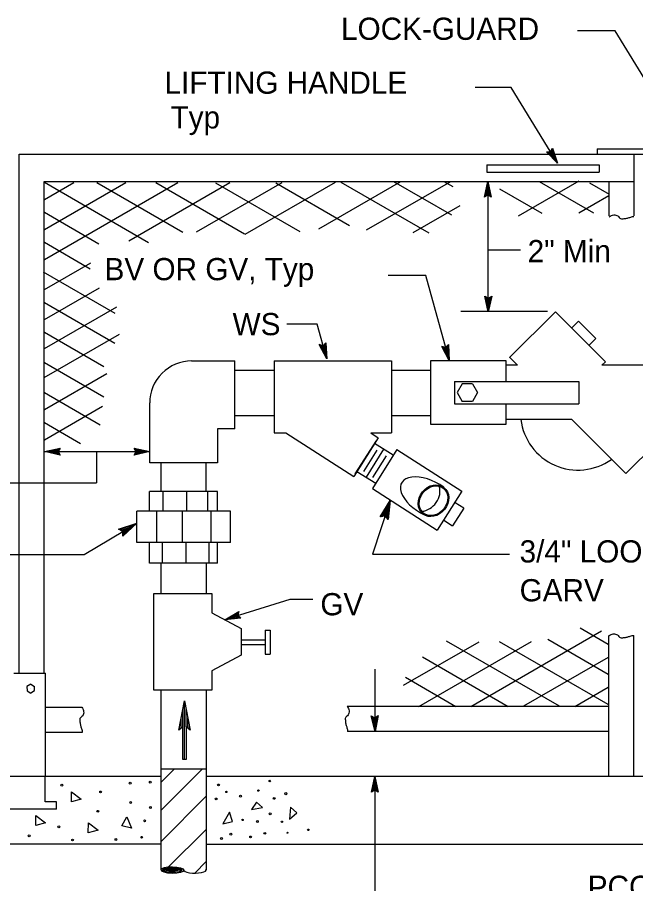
# Model space of a CAD drawing. Extents: x -893 to 867, y -474 to 712.
# Drawn here: x -542.8 to -348, y -171.4 to 101.7 of the extents above; entities that cross this region are included whole.
import ezdxf

# ---------------------------------------------------------------- set-up
doc = ezdxf.new("R2010")
doc.units = 0
for name, color, linetype in [('56 Stage 3 Anno', 7, 'Continuous'), ('57 Undefined', 7, 'Continuous'), ('60 Nongeo Data', 7, 'Continuous')]:
    doc.layers.add(name, color=color, linetype=linetype)

msp = doc.modelspace()

# ---------------------------------------------------------------- linework, layer by layer
at = {"layer": '56 Stage 3 Anno'}
for p, q in [((-374.82, 59.32), (-374.21, 60.44)), ((-373.2, 56.63), (-374.37, 60.15)), ((-374.21, 60.44), (-374.21, 60.44)), ((-374.21, 60.44), (-372.62, 55.66)), ((-376.09, 59.32), (-376.09, 59.32)), ((-372.62, 55.66), (-376.09, 59.32)), ((-376.09, 59.32), (-374.82, 59.32)), ((-375.75, 59.32), (-373.21, 56.64)), ((-373.79, 57.6), (-375.41, 59.32)), ((-375.07, 59.32), (-374.37, 58.58)), ((-374.37, 58.58), (-374.69, 59.55)), ((-374.53, 59.85), (-373.79, 57.6)), ((-372.62, 55.66), (-372.62, 55.66)), ((-395.69, 45.03), (-394.59, 49.95)), ((-394.59, 49.95), (-394.59, 49.95)), ((-394.59, 49.95), (-393.5, 45.03)), ((-394.59, 49.95), (-394.59, 8.96)), ((-394.59, 48.82), (-395.4, 45.21)), ((-395.11, 45.38), (-394.59, 47.69)), ((-394.59, 46.55), (-394.81, 45.55)), ((-394.59, 47.69), (-394.08, 45.38)), ((-394.37, 45.56), (-394.59, 46.55)), ((-393.79, 45.21), (-394.58, 48.81)), ((-394.59, 45.69), (-395.69, 45.03)), ((-395.69, 45.03), (-395.69, 45.03)), ((-393.5, 45.03), (-394.59, 45.69)), ((-393.5, 45.03), (-393.5, 45.03)), ((-394.39, 28.38), (-384.26, 28.38)), ((-395.51, 13.81), (-395.51, 13.81)), ((-394.47, 8.88), (-395.51, 13.81)), ((-395.51, 13.81), (-394.43, 13.14)), ((-393.32, 13.79), (-394.47, 8.88)), ((-394.43, 13.14), (-393.32, 13.79)), ((-393.32, 13.79), (-393.32, 13.79)), ((-395.22, 13.63), (-394.46, 10.02)), ((-394.45, 11.14), (-394.93, 13.45)), ((-394.64, 13.28), (-394.43, 12.28)), ((-394.46, 10.01), (-393.61, 13.62)), ((-393.91, 13.45), (-394.45, 11.14)), ((-394.43, 12.28), (-394.2, 13.28)), ((-375.83, 8.95), (-403.13, 8.95)), ((-394.47, 8.88), (-394.47, 8.88)), ((-447.69, -1.5), (-447.69, -1.5)), ((-445.58, -0.92), (-445.58, -0.92)), ((-409.11, -2.05), (-409.11, -2.05)), ((-407, -1.46), (-407, -1.46)), ((-445.33, -5.95), (-445.33, -5.95)), ((-406.75, -6.5), (-406.75, -6.5)), ((-534.25, -35.24), (-529.33, -34.15)), ((-534.25, -35.24), (-501.11, -35.24)), ((-529.33, -36.34), (-534.25, -35.24)), ((-534.25, -35.24), (-534.25, -35.24)), ((-529.51, -36.05), (-533.12, -35.24)), ((-533.11, -35.24), (-529.52, -34.44)), ((-531.98, -35.24), (-529.67, -34.73)), ((-529.7, -35.75), (-531.98, -35.24)), ((-530.85, -35.24), (-529.86, -35.02)), ((-529.84, -35.47), (-530.85, -35.24)), ((-529.33, -34.15), (-529.99, -35.24)), ((-529.99, -35.24), (-529.33, -36.34)), ((-529.33, -34.15), (-529.33, -34.15)), ((-517.84, -35.24), (-517.84, -45.06)), ((-505.38, -35.24), (-506.03, -34.14)), ((-506.03, -34.14), (-506.03, -34.14)), ((-506.03, -34.14), (-501.11, -35.24)), ((-501.11, -35.24), (-506.03, -36.33)), ((-506.03, -36.33), (-505.38, -35.24)), ((-505.86, -34.43), (-502.24, -35.24)), ((-502.25, -35.24), (-505.84, -36.04)), ((-503.38, -35.24), (-505.69, -35.75)), ((-505.66, -34.73), (-503.38, -35.24)), ((-505.52, -35.01), (-504.51, -35.24)), ((-504.51, -35.24), (-505.5, -35.46)), ((-501.11, -35.24), (-501.11, -35.24)), ((-529.33, -36.34), (-529.33, -36.34)), ((-506.03, -36.33), (-506.03, -36.33)), ((-562.76, -45.06), (-517.84, -45.06)), ((-473.04, -85.68), (-473.04, -85.68)), ((-477.4, -88.21), (-477.4, -88.21)), ((-472.38, -87.77), (-472.38, -87.77)), ((-430.1, -123.37), (-430.1, -103.83)), ((-431.3, -118.52), (-431.3, -118.52)), ((-430.08, -123.41), (-431.3, -118.52)), ((-431.3, -118.52), (-430.2, -119.14)), ((-431.01, -118.68), (-430.11, -122.27)), ((-430.14, -121.14), (-430.71, -118.85)), ((-430.42, -119.02), (-430.17, -120.01)), ((-430.2, -119.14), (-429.12, -118.46)), ((-430.17, -120.01), (-429.97, -119)), ((-429.69, -118.82), (-430.14, -121.14)), ((-430.11, -122.27), (-429.4, -118.64)), ((-429.12, -118.46), (-430.08, -123.41)), ((-429.12, -118.46), (-429.12, -118.46)), ((-430.08, -123.41), (-430.08, -123.41)), ((-431.28, -142.61), (-430.23, -137.68)), ((-430.22, -138.81), (-430.99, -142.44)), ((-430.23, -137.68), (-430.23, -137.68)), ((-430.23, -137.68), (-429.09, -142.59)), ((-429.38, -142.42), (-430.22, -138.82)), ((-430.1, -184.75), (-430.1, -137.69)), ((-430.19, -141.95), (-431.28, -142.61)), ((-430.7, -142.26), (-430.21, -139.95)), ((-430.2, -141.08), (-430.41, -142.08)), ((-430.21, -139.95), (-429.67, -142.25)), ((-429.97, -142.07), (-430.2, -141.08)), ((-429.09, -142.59), (-430.19, -141.95)), ((-431.28, -142.61), (-431.28, -142.61)), ((-429.09, -142.59), (-429.09, -142.59))]:
    msp.add_line(p, q, dxfattribs=at)
for points in [[(-340.63, 74.79), (-354.52, 97.45), (-366.33, 97.45)], [(-372.62, 55.66), (-387.21, 79.53), (-398.62, 79.52)], [(-406.8, -6.33), (-414.17, 20.33), (-425.98, 20.33)], [(-445.33, -5.95), (-448.35, 4.99), (-457.94, 4.99)], [(-425.34, -50.62), (-430.89, -67.54), (-387.76, -67.54)], [(-564.64, -67.61), (-521.73, -67.61), (-505.18, -57.74)], [(-477.4, -88.2), (-456.86, -81.76), (-449.76, -81.76)]]:
    msp.add_lwpolyline(points, dxfattribs=at)
for points in [[(-445.58, -0.92), (-445.33, -5.95), (-447.69, -1.5), (-447.36, -1.59), (-445.63, -4.86), (-445.81, -1.16), (-446.05, -1.41), (-445.93, -3.77), (-447.04, -1.68), (-446.71, -1.78), (-446.23, -2.68), (-446.28, -1.65), (-446.46, -1.84), (-447.69, -1.5), (-446.46, -1.84)], [(-407, -1.46), (-406.75, -6.5), (-409.11, -2.05), (-408.79, -2.14), (-407.06, -5.4), (-407.24, -1.71), (-407.47, -1.95), (-407.35, -4.32), (-408.46, -2.23), (-408.13, -2.32), (-407.65, -3.22), (-407.71, -2.2), (-407.89, -2.39), (-409.11, -2.05), (-407.89, -2.39)], [(-428.46, -55.8), (-425.34, -50.62), (-425.97, -56.63), (-426.23, -56.32), (-425.77, -51.92), (-428.06, -55.72), (-427.66, -55.63), (-426.2, -53.2), (-426.49, -56.02), (-426.76, -55.71), (-426.63, -54.49), (-427.27, -55.54), (-426.96, -55.47), (-425.97, -56.63), (-426.96, -55.47)], [(-510.93, -59.64), (-505.18, -57.74), (-509.58, -61.89), (-509.58, -61.49), (-506.35, -58.45), (-510.57, -59.83), (-510.21, -60.02), (-507.51, -59.14), (-509.58, -61.08), (-509.57, -60.67), (-508.68, -59.83), (-509.85, -60.22), (-509.57, -60.37), (-509.58, -61.89), (-509.57, -60.37)], [(-472.38, -87.77), (-477.4, -88.21), (-473.04, -85.68), (-473.12, -86.01), (-476.32, -87.86), (-472.63, -87.54), (-472.89, -87.32), (-475.24, -87.52), (-473.2, -86.34), (-473.28, -86.67), (-474.16, -87.18), (-473.14, -87.09), (-473.34, -86.92), (-473.04, -85.68), (-473.34, -86.92)]]:
    msp.add_lwpolyline(points, close=True, dxfattribs=at)
at = {"layer": '60 Nongeo Data'}
for p, q in [((-360.11, 60.26), (-333.4, 60.26)), ((-360.11, 60.26), (-360.11, 58.4)), ((-542.2, -105.02), (-542.2, 58.56)), ((-542.2, 58.56), (-327.24, 58.56)), ((-348.53, 39.1), (-348.53, 58.49)), ((-394.88, 55.19), (-359.49, 55.19)), ((-394.88, 55.19), (-394.88, 52.82)), ((-359.49, 55.19), (-359.49, 52.82)), ((-394.88, 52.82), (-359.49, 52.82)), ((-534.39, -105.02), (-534.39, 49.97)), ((-534.39, 49.97), (-348.53, 49.97)), ((-534.3, 49.69), (-501.46, 30.73)), ((-534.3, 34.83), (-508.64, 49.64)), ((-534.3, 44.3), (-525.04, 49.64)), ((-534.26, 25.38), (-492.24, 49.64)), ((-517.82, 49.64), (-490.7, 33.99)), ((-507.7, 31.25), (-475.83, 49.64)), ((-499.18, 49.59), (-471.22, 33.45)), ((-486.42, 34.06), (-459.43, 49.64)), ((-480.39, 49.48), (-453.85, 34.15)), ((-471.08, 33.31), (-442.6, 49.76)), ((-461.37, 49.48), (-438.17, 36.08)), ((-447.84, 35.03), (-421.96, 49.97)), ((-440.87, 49.7), (-413.22, 33.73)), ((-432.82, 34.64), (-406.27, 49.97)), ((-424.26, 49.97), (-406.07, 39.47)), ((-408.41, 49.97), (-405.6, 48.35)), ((-384.92, 39.13), (-365.81, 50.16)), ((-378.4, 49.9), (-361.29, 40.02)), ((-362.52, 49.54), (-356.34, 45.97)), ((-356.34, 39.1), (-356.34, 49.9)), ((-390.91, 47.65), (-377.56, 39.94)), ((-365.95, 40.04), (-356.43, 45.54)), ((-418.08, 33.86), (-403.28, 42.41)), ((-534.3, 40.22), (-517.16, 30.32)), ((-534.3, 30.75), (-519.85, 22.41)), ((-534.3, 15.89), (-519.71, 24.31)), ((-534.64, 21.47), (-512.09, 8.45)), ((-534.3, 6.42), (-516.97, 16.42)), ((-534.3, 11.8), (-512.1, -1.01)), ((-534.22, -2.7), (-511.47, 10.43)), ((-373.32, 8.89), (-387.79, -5.59)), ((-373.32, 8.89), (-357.52, -6.9)), ((-368.1, 3.81), (-366.05, 5.86)), ((-366.05, 5.86), (-360.59, 0.4)), ((-534.38, -11.9), (-510.64, 1.8)), ((-534.3, 2.45), (-515.57, -8.36)), ((-360.59, 0.4), (-362.64, -1.65)), ((-534.3, -7.14), (-515.57, -17.95)), ((-487.9, -6.65), (-474.3, -6.65)), ((-474.3, -28.04), (-474.3, -6.65)), ((-461.92, -6.64), (-424.98, -6.64)), ((-461.92, -6.64), (-461.92, -29.33)), ((-424.98, -6.64), (-424.98, -29.33)), ((-412.65, -6.63), (-412.65, -26.62)), ((-388.85, -6.63), (-412.65, -6.63)), ((-388.85, -13.11), (-388.85, -6.63)), ((-385.2, -8), (-388.85, -8)), ((-385.2, -8), (-387.72, -5.48)), ((-357.52, -6.9), (-358.62, -8)), ((-333.05, -8), (-358.62, -8)), ((-534.3, -22), (-514.61, -10.63)), ((-474.32, -9.57), (-461.91, -9.57)), ((-424.98, -9.57), (-412.78, -9.57)), ((-405.04, -13.11), (-365.94, -13.11)), ((-405.04, -13.11), (-405.04, -20.21)), ((-365.94, -13.11), (-365.94, -20.21)), ((-402.64, -13.85), (-404.24, -16.62)), ((-399.44, -13.85), (-402.64, -13.85)), ((-399.44, -13.85), (-397.84, -16.62)), ((-534.3, -16.61), (-516.74, -26.75)), ((-404.24, -16.62), (-402.64, -19.39)), ((-397.84, -16.62), (-399.44, -19.39)), ((-534.3, -31.47), (-515.96, -20.88)), ((-405.04, -20.21), (-365.94, -20.21)), ((-399.44, -19.39), (-402.64, -19.39)), ((-388.85, -26.62), (-388.85, -20.21)), ((-474.32, -23.83), (-462.13, -23.83)), ((-424.98, -23.83), (-412.78, -23.83)), ((-534.3, -26.08), (-522.97, -32.62)), ((-412.65, -26.62), (-388.85, -26.62)), ((-368.14, -25.06), (-388.85, -25.06)), ((-351.07, -42.13), (-368.14, -25.06)), ((-335.98, -27.04), (-351.07, -42.13)), ((-461.92, -29.33), (-458.24, -29.33)), ((-458.24, -29.33), (-436.83, -43.07)), ((-431.49, -29.33), (-424.98, -29.33)), ((-431.49, -29.33), (-429.15, -30.84)), ((-429.15, -30.84), (-436.83, -43.07)), ((-436.37, -42.24), (-429.73, -31.89)), ((-424.39, -36.36), (-430.29, -32.66)), ((-429.54, -34.76), (-433.8, -41.53)), ((-427.41, -34.47), (-432.94, -43.27)), ((-423.28, -34.6), (-430.97, -46.83)), ((-423.28, -34.6), (-402.82, -47.74)), ((-426.65, -36.58), (-430.9, -43.34)), ((-497.55, -43.81), (-497.55, -38.77)), ((-497.55, -47.52), (-497.55, -38.77)), ((-483.29, -43.11), (-483.29, -38.77)), ((-483.29, -47.74), (-483.29, -38.77)), ((-435.82, -41.46), (-429.92, -45.17)), ((-479.77, -47.76), (-501.16, -47.76)), ((-501.16, -54.02), (-501.16, -47.76)), ((-496.83, -54.02), (-496.83, -47.76)), ((-489.4, -54.02), (-489.4, -47.76)), ((-482.76, -54.02), (-482.76, -47.76)), ((-479.77, -54.02), (-479.77, -47.76)), ((-430.97, -46.83), (-410.5, -59.97)), ((-402.82, -47.74), (-410.5, -59.97)), ((-404.89, -51.25), (-402.17, -53)), ((-475.7, -54.02), (-505.18, -54.02)), ((-505.18, -63.93), (-505.18, -54.02)), ((-498.92, -63.93), (-498.92, -54.02)), ((-490.83, -63.93), (-490.83, -54.02)), ((-481.78, -63.93), (-481.78, -54.02)), ((-475.7, -63.93), (-475.7, -54.02)), ((-402.15, -53.01), (-405.75, -58.58)), ((-408.47, -56.84), (-405.75, -58.58)), ((-475.7, -63.93), (-505.18, -63.93)), ((-501.16, -70.44), (-501.16, -63.93)), ((-497.11, -70.44), (-497.11, -63.93)), ((-489.59, -70.44), (-489.59, -63.93)), ((-482.34, -70.44), (-482.34, -63.93)), ((-479.77, -70.44), (-479.77, -63.93)), ((-479.77, -70.44), (-501.16, -70.44)), ((-497.55, -79.99), (-497.55, -70.44)), ((-483.29, -70.44), (-483.29, -79.99)), ((-499.79, -95.2), (-499.79, -79.99)), ((-499.79, -79.99), (-481.53, -79.99)), ((-481.53, -79.99), (-481.53, -86.07)), ((-481.53, -86.07), (-472.34, -91)), ((-472.34, -91), (-472.34, -95.56)), ((-464.69, -91.5), (-464.69, -99.11)), ((-464.69, -91.5), (-463.17, -91.5)), ((-463.17, -91.5), (-463.17, -99.11)), ((-358.79, -91.87), (-399.98, -115.65)), ((-356.63, -96.01), (-365.48, -90.91)), ((-499.79, -110.41), (-499.79, -95.2)), ((-472.34, -94.84), (-472.34, -99.4)), ((-472.29, -94.54), (-464.69, -94.54)), ((-397.46, -95.26), (-421.22, -108.97)), ((-380.97, -95.21), (-416.38, -115.65)), ((-372.06, -115.52), (-407.66, -94.97)), ((-356.63, -114.96), (-390.89, -95.17)), ((-356.63, -105.48), (-375.68, -94.49)), ((-356.43, -137.69), (-356.43, -93.23)), ((-348.62, -137.69), (-348.62, -93.19)), ((-472.29, -96.07), (-464.69, -96.07)), ((-472.34, -99.4), (-481.53, -104.33)), ((-464.69, -99.11), (-463.17, -99.11)), ((-388.23, -115.65), (-415.2, -100.08)), ((-356.63, -100.1), (-383.34, -115.52)), ((-543.94, -105.02), (-533.92, -105.02)), ((-533.92, -137.31), (-533.92, -105.02)), ((-481.53, -104.33), (-481.53, -110.41)), ((-404.64, -115.65), (-420.56, -106.46)), ((-538.6, -108.55), (-539.8, -109.24)), ((-539.8, -109.24), (-539.77, -110.64)), ((-538.6, -108.55), (-537.41, -109.24)), ((-537.37, -110.58), (-537.41, -109.22)), ((-539.77, -110.64), (-538.57, -111.33)), ((-538.58, -111.32), (-537.37, -110.58)), ((-481.53, -110.41), (-499.79, -110.41)), ((-497.55, -167.1), (-497.55, -110.41)), ((-483.29, -110.41), (-483.29, -167.1)), ((-356.63, -109.57), (-367.17, -115.65)), ((-491.94, -123.05), (-490.15, -113.82)), ((-490.15, -132.28), (-490.15, -113.82)), ((-490.15, -113.82), (-488.35, -123.05)), ((-533.92, -115.84), (-522.51, -115.84)), ((-490.66, -122.03), (-490.66, -116.48)), ((-489.63, -122.03), (-489.63, -116.49)), ((-438.93, -115.52), (-356.43, -115.52)), ((-491.17, -122.43), (-491.17, -119.05)), ((-489.12, -122.43), (-489.12, -119.15)), ((-490.66, -122.03), (-491.94, -123.05)), ((-491.68, -122.84), (-491.68, -121.82)), ((-490.66, -132.28), (-490.66, -122.03)), ((-488.35, -123.05), (-489.63, -122.03)), ((-489.63, -122.03), (-489.63, -132.28)), ((-488.61, -122.84), (-488.61, -121.82)), ((-533.92, -123.69), (-522.28, -123.69)), ((-438.75, -123.37), (-356.43, -123.37)), ((-489.63, -132.28), (-490.66, -132.28)), ((-497.55, -148.31), (-484.45, -135.21)), ((-497.49, -135.21), (-483.23, -135.21)), ((-497.49, -139.39), (-493.31, -135.21)), ((-738.85, -137.56), (-497.55, -137.56)), ((-534.01, -145.68), (-534.01, -137.86)), ((-483.29, -137.56), (-208.86, -137.56)), ((-497.55, -158.15), (-483.29, -143.89)), ((-530.5, -145.68), (-534.01, -145.68)), ((-530.5, -147.95), (-530.5, -145.68)), ((-467.44, -145.69), (-469.09, -148.02)), ((-469.09, -148.02), (-465.6, -147.47)), ((-465.6, -147.47), (-467.44, -145.69)), ((-530.5, -147.95), (-547.53, -147.95)), ((-475, -151.84), (-476.02, -148.87)), ((-495.52, -166.49), (-483.37, -154.34)), ((-497.55, -158.95), (-738.85, -158.95)), ((-483.29, -158.95), (-208.86, -158.95)), ((-486.95, -168.1), (-483.29, -164.44)), ((-496.08, -167.07), (-492, -167.07))]:
    msp.add_line(p, q, dxfattribs=at)
for points in [[(-479.72, -38.74), (-501.11, -38.74), (-501.11, -19.87)], [(-474.3, -28.04), (-479.72, -28.04), (-479.72, -38.74)], [(-456.81, -147.33), (-457.07, -151.06), (-454.73, -149.12), (-456.81, -147.33)], [(-476.02, -148.87), (-478.05, -152.55), (-475, -151.84)]]:
    msp.add_lwpolyline(points, dxfattribs=at)
for points in [[(-525.79, -145.68), (-525.77, -142.48), (-522.72, -144.84)], [(-537.04, -153.12), (-537.02, -149.92), (-533.97, -152.29)], [(-520.48, -155.44), (-520.45, -152.24), (-517.4, -154.6)], [(-509.91, -153.16), (-508.29, -150.4), (-506.83, -153.97)]]:
    msp.add_lwpolyline(points, close=True, dxfattribs=at)
for centre, radius in [((-538.58, -109.96), 0.000721), ((-500.94, -139.41), 0.287), ((-463.29, -139.08), 0.226), ((-528.81, -140.37), 0.287), ((-507.28, -139.76), 0.287), ((-479.45, -140.31), 0.287), ((-466.86, -142.08), 0.203), ((-516.59, -142.51), 0.287), ((-480.17, -144.73), 0.287), ((-476.97, -142.52), 0.203), ((-472.52, -143.83), 0.287), ((-461.89, -144.54), 0.287), ((-458.23, -143.06), 0.323), ((-507.11, -145.85), 0.287), ((-500.9, -147.41), 0.287), ((-517.44, -148.61), 0.287), ((-463.18, -149.41), 0.303), ((-502.71, -151.61), 0.287), ((-471.85, -151.33), 0.226), ((-467.18, -151.84), 0.287), ((-459.47, -151.93), 0.228), ((-529.75, -153.52), 0.287), ((-475.54, -155.85), 0.287), ((-464.85, -155.56), 0.287), ((-457.74, -155.37), 0.144), ((-451.15, -154.46), 0.225), ((-539.09, -156.35), 0.287), ((-525.41, -157.66), 0.287), ((-511.75, -157.53), 0.287), ((-503.65, -156.8), 0.287), ((-478.51, -157.18), 0.287), ((-469.33, -156.71), 0.287)]:
    msp.add_circle(centre, radius, dxfattribs=at)
for centre, radius, start, end in [((-487.9, -19.87), 13.21, 89.9996, 180), ((-366.19, -22.93), 18.12, 186.7793, 305.4973)]:
    msp.add_arc(centre, radius, start, end, dxfattribs=at)
for centre, major_axis, ratio, start_param, end_param in [((-412.93, -49.97), (8.84, -4.89), 0.531694, 1.352382, 4.823949), ((-415, -48.52), (-3.63, -4.62), 0.848853, 0.672198, 2.603736), ((-486.85, -167.09), (3.56, 0.03), 0.282934, 3.067554, 6.454461)]:
    msp.add_ellipse(centre, major_axis=major_axis, ratio=ratio, start_param=start_param, end_param=end_param, dxfattribs=at)
for centre, major_axis, ratio in [((-411.72, -50.7), (-3.31, -4.2), 0.83397), ((-411.72, -50.7), (-3.1, -3.94), 0.822812), ((-493.98, -167.14), (-3.57, 0.04), 0.292977), ((-494.04, -167.13), (-3.1, 0.03), 0.228345), ((-494.07, -167.08), (-2.63, 0.01), 0.11784)]:
    msp.add_ellipse(centre, major_axis=major_axis, ratio=ratio, dxfattribs=at)
for points in [[(-356.35, 38.76), (-355.64, 39.19), (-354.22, 39.35), (-353.16, 38.6), (-352.96, 38.34), (-351.97, 38.2), (-350.84, 38.34), (-349.86, 38.62), (-348.73, 38.91), (-348.54, 38.91)], [(-356.47, -93.33), (-355.76, -92.91), (-354.34, -92.75), (-353.28, -93.5), (-353.08, -93.76), (-352.09, -93.9), (-350.97, -93.76), (-349.98, -93.48), (-348.85, -93.19), (-348.57, -93.19)], [(-522.54, -115.79), (-522.12, -116.49), (-521.96, -117.91), (-522.71, -118.98), (-522.97, -119.17), (-523.11, -120.16), (-522.97, -121.29), (-522.69, -122.28), (-522.4, -123.41), (-522.4, -123.69)], [(-438.92, -115.52), (-438.49, -116.23), (-438.34, -117.65), (-439.08, -118.72), (-439.34, -118.91), (-439.48, -119.9), (-439.34, -121.03), (-439.06, -122.02), (-438.78, -123.14), (-438.78, -123.43)]]:
    msp.add_spline(points, degree=3, dxfattribs=at)

# ---------------------------------------------------------------- texts
at = {"layer": '57 Undefined'}
for s, p in [('LOCK-GUARD', (-440.84, 94.58)), ('LIFTING HANDLE', (-496.45, 77.59)), ('Typ', (-494.55, 66.64)), ('2" Min', (-382.05, 24.48)), ('BV OR GV, Typ', (-515.33, 18.81)), ('WS', (-475, 1.47)), ('3/4" LOOSE KEY', (-384.58, -70.18)), ('GARV', (-384.58, -82.43)), ('GV', (-447.34, -86.83)), (' PCC PAD', (-365.72, -175.92))]:
    msp.add_text(s, height=7, dxfattribs=at).set_placement(p)

doc.saveas('drawing.dxf')
